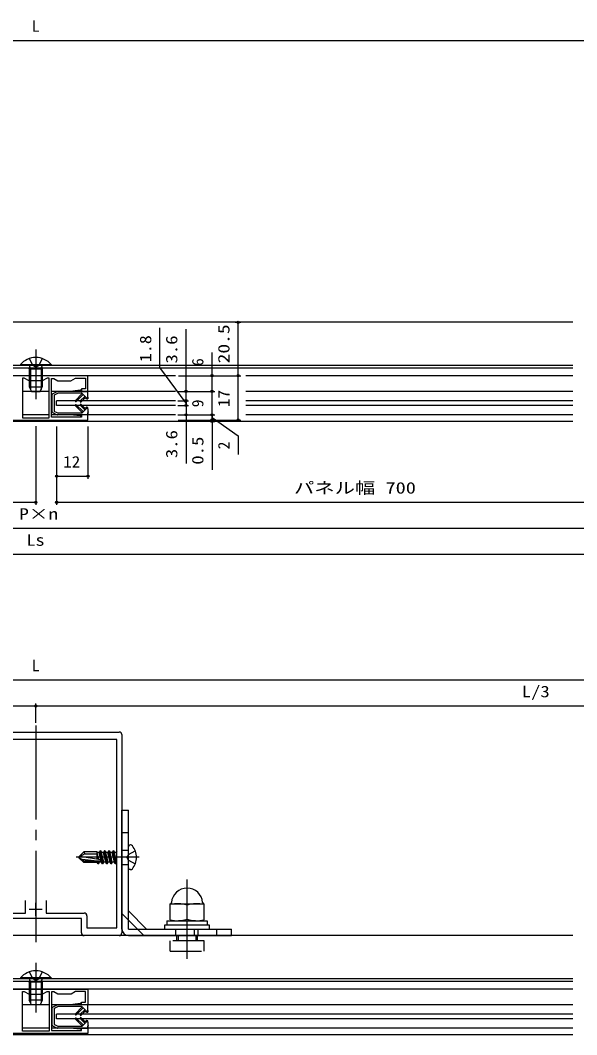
# Model space of a CAD drawing. Units: millimetres, scale not verified. Extents: x -693 to 693, y -1119 to 1122.
# Drawn here: x -5.9 to 207.4, y -576.8 to -188 of the extents above; entities that cross this region are included whole.
import ezdxf
from ezdxf.enums import TextEntityAlignment as Align

# ---------------------------------------------------------------- set-up
doc = ezdxf.new("R2010")
doc.units = ezdxf.units.MM
doc.header["$LTSCALE"] = 4
doc.linetypes.add('CHAIN2', pattern=[12, 9, -1, 1, -1])
doc.linetypes.add('DASHED3', pattern=[4, 3, -1])
for name, color, linetype in [('0-2_YKK_12', 2, 'Continuous'), ('0-3_YKK_13', 4, 'Continuous'), ('0-4_YKK_D', 6, 'Continuous'), ('0-6_YKK_11', 7, 'Continuous')]:
    doc.layers.add(name, color=color, linetype=linetype)
doc.styles.add('ＭＳ ゴシック', font='')
doc.styles.get('ＭＳ ゴシック').set_extended_font_data('MS Gothic')

msp = doc.modelspace()

# ---------------------------------------------------------------- linework, layer by layer
at = {"layer": '0-2_YKK_12'}
for p, q in [((205.915, -303.724), (-182.352, -303.724)), ((-182.352, -320.224), (205.915, -320.224)), ((-182.352, -321.224), (205.915, -321.224)), ((53.52, -324.224), (-182.352, -324.224)), ((205.915, -324.224), (80.52, -324.224)), ((5.099, -330.224), (-5.101, -330.224)), ((53.52, -330.224), (5.999, -330.224)), ((205.915, -330.224), (80.52, -330.224)), ((205.915, -341.724), (-182.352, -341.724)), ((5.099, -339.224), (-5.101, -339.224)), ((53.52, -339.224), (5.999, -339.224)), ((205.915, -339.224), (80.52, -339.224)), ((205.915, -538.781), (-205.915, -538.781)), ((-205.915, -555.281), (205.915, -555.281)), ((-205.915, -556.281), (205.915, -556.281)), ((205.915, -559.281), (-205.915, -559.281)), ((5.101, -565.281), (-5.099, -565.281)), ((205.915, -565.281), (6.001, -565.281)), ((5.101, -574.281), (-5.099, -574.281)), ((205.915, -574.281), (6.001, -574.281)), ((205.915, -576.781), (-205.915, -576.781))]:
    msp.add_line(p, q, dxfattribs=at)
at = {"layer": '0-2_YKK_12', "linetype": 'CHAIN2'}
msp.add_line((0, -458.281), (0, -541.281), dxfattribs=at)
at = {"layer": '0-3_YKK_13', "linetype": 'CHAIN2'}
for p, q in [((0, -314.224), (0, -333.224)), ((39.6, -508.781), (15.498, -508.781)), ((58, -547.735), (58, -517.354)), ((0, -549.281), (0, -568.281))]:
    msp.add_line(p, q, dxfattribs=at)
at = {"layer": '0-3_YKK_13', "linetype": 'DASHED3'}
for p, q in [((-2.5, -317.642), (-1.145, -320.359)), ((2.5, -317.642), (1.145, -320.359)), ((-2.5, -321.624), (-2.284, -321.029)), ((-2.5, -321.624), (2.5, -321.624)), ((-2.5, -321.624), (-2.5, -328.524)), ((-2.067, -321.624), (-2.26, -320.701)), ((-2.067, -321.624), (-2.067, -329.445)), ((0, -320.968), (-1.145, -320.359)), ((0, -320.968), (1.145, -320.359)), ((2.067, -321.624), (2.26, -320.701)), ((2.067, -321.624), (2.067, -329.445)), ((2.5, -321.624), (2.284, -321.029)), ((2.5, -321.624), (2.5, -328.524)), ((-2.5, -328.524), (-1.7, -330.224)), ((-2.5, -328.524), (2.5, -328.524)), ((-1.7, -330.224), (1.7, -330.224)), ((1.7, -330.224), (2.5, -328.524)), ((33, -499.281), (35.5, -499.281)), ((33, -506.031), (35.5, -506.031)), ((35.5, -507.655), (34.902, -508.781)), ((35.5, -509.906), (34.902, -508.781)), ((35.5, -507.655), (38.157, -506.331)), ((33, -511.531), (35.5, -511.531)), ((35.5, -509.906), (38.157, -511.231)), ((41.464, -538.781), (33, -530.316)), ((53.75, -538.781), (53.75, -536.281)), ((60.75, -536.281), (60.75, -538.781)), ((62.25, -538.781), (62.25, -536.281)), ((69.25, -536.281), (69.25, -538.781)), ((54, -538.781), (54, -540.781)), ((54.648, -538.781), (54.648, -540.781)), ((61.352, -538.781), (61.352, -540.781)), ((62, -540.781), (62, -538.781)), ((64.5, -540.781), (51.5, -540.781)), ((51.5, -544.781), (51.5, -540.781)), ((64.5, -544.781), (64.5, -540.781)), ((51.5, -544.781), (64.5, -544.781)), ((-2.5, -552.698), (-1.145, -555.415)), ((-2.067, -556.681), (-2.26, -555.757)), ((0, -556.024), (-1.145, -555.415)), ((0, -556.024), (1.145, -555.415)), ((2.5, -552.698), (1.145, -555.415)), ((2.067, -556.681), (2.26, -555.757)), ((-2.5, -556.681), (-2.284, -556.085)), ((2.5, -556.681), (-2.5, -556.681)), ((-2.5, -556.681), (-2.5, -563.581)), ((-2.067, -556.681), (-2.067, -564.501)), ((2.067, -556.681), (2.067, -564.501)), ((2.5, -556.681), (2.284, -556.085)), ((2.5, -556.681), (2.5, -563.581)), ((2.5, -563.581), (-2.5, -563.581)), ((-1.7, -565.281), (-2.5, -563.581)), ((2.5, -563.581), (1.7, -565.281)), ((1.7, -565.281), (-1.7, -565.281))]:
    msp.add_line(p, q, dxfattribs=at)
at = {"layer": '0-3_YKK_13'}
for p, q in [((-5.9, -319.977), (-5.9, -320.224)), ((-5.9, -319.977), (5.9, -319.977)), ((5.9, -320.224), (-5.9, -320.224)), ((5.9, -319.977), (5.9, -320.224)), ((6.465, -331.141), (8.236, -330.256)), ((13.199, -330.224), (8.37, -330.224)), ((19.999, -332.474), (19.999, -330.224)), ((6.299, -338.039), (6.299, -331.41)), ((6.999, -331.842), (6.999, -337.606)), ((7.165, -331.574), (8.401, -330.956)), ((53.52, -333.824), (8.001, -333.824)), ((8.001, -335.624), (8.001, -333.824)), ((17.604, -330.924), (8.535, -330.924)), ((17.775, -331.095), (15.172, -333.698)), ((18.128, -331.449), (15.526, -334.051)), ((18.825, -332.145), (17.072, -333.898)), ((18.966, -332.711), (17.426, -334.251)), ((17.604, -330.924), (19.402, -332.722)), ((18.966, -332.711), (19.189, -332.934)), ((19.999, -332.474), (19.999, -333.022)), ((205.915, -333.824), (80.52, -333.824)), ((7.165, -337.875), (8.401, -338.493)), ((53.52, -335.624), (8.001, -335.624)), ((17.775, -338.354), (15.172, -335.751)), ((18.128, -338), (15.526, -335.398)), ((18.825, -337.304), (17.072, -335.551)), ((18.966, -336.738), (17.426, -335.198)), ((17.604, -338.524), (19.402, -336.727)), ((18.966, -336.738), (19.189, -336.515)), ((19.999, -336.974), (19.999, -336.427)), ((19.999, -336.974), (19.999, -338.074)), ((205.915, -335.624), (80.52, -335.624)), ((6.465, -338.307), (8.236, -339.193)), ((13.199, -339.224), (8.37, -339.224)), ((17.604, -338.524), (8.535, -338.524)), ((19.999, -338.374), (19.999, -339.224)), ((19.999, -339.224), (19.999, -338.374)), ((33, -536.281), (33, -490.781)), ((33, -490.781), (35.5, -490.781)), ((35.5, -536.281), (35.5, -490.781)), ((35.5, -512.816), (35.5, -504.746)), ((36.362, -504.046), (36.2, -504.046)), ((18.373, -506.731), (16.5, -508.604)), ((18.84, -507.43), (16.5, -508.781)), ((16.5, -508.604), (16.5, -508.957)), ((17.825, -509.575), (16.5, -508.957)), ((18.373, -510.831), (16.5, -508.957)), ((24.753, -509.746), (17.001, -508.491)), ((18.373, -506.731), (18.84, -507.43)), ((23.5, -506.731), (18.373, -506.731)), ((18.838, -507.43), (23.498, -507.43)), ((23.5, -509.544), (23.5, -506.731)), ((23.5, -506.829), (23.574, -506.956)), ((23.5, -508.11), (23.745, -509.583)), ((23.624, -509.563), (23.5, -508.816)), ((24.356, -506.956), (23.574, -506.956)), ((24.183, -509.653), (23.574, -506.956)), ((24.73, -506.309), (24.356, -506.956)), ((25.554, -511.252), (24.73, -506.309)), ((24.848, -506.309), (24.73, -506.309)), ((24.848, -506.309), (25.672, -511.252)), ((24.848, -506.309), (25.221, -506.956)), ((26.004, -506.956), (25.221, -506.956)), ((26.045, -510.605), (25.221, -506.956)), ((26.378, -506.309), (26.004, -506.956)), ((27.202, -511.252), (26.378, -506.309)), ((26.496, -506.309), (26.378, -506.309)), ((26.496, -506.309), (27.32, -511.252)), ((26.496, -506.309), (26.869, -506.956)), ((27.652, -506.956), (26.869, -506.956)), ((27.693, -510.605), (26.869, -506.956)), ((28.026, -506.309), (27.652, -506.956)), ((28.85, -511.252), (28.026, -506.309)), ((28.143, -506.309), (28.026, -506.309)), ((28.143, -506.309), (28.967, -511.252)), ((28.143, -506.309), (28.517, -506.956)), ((29.341, -510.605), (28.517, -506.956)), ((29.3, -506.956), (28.517, -506.956)), ((29.674, -506.309), (29.3, -506.956)), ((30.498, -511.252), (29.674, -506.309)), ((29.791, -506.309), (29.674, -506.309)), ((29.791, -506.309), (30.615, -511.252)), ((29.791, -506.309), (30.165, -506.956)), ((30.989, -510.605), (30.165, -506.956)), ((30.948, -506.956), (30.165, -506.956)), ((31.1, -506.692), (30.948, -506.956)), ((31.1, -507.631), (30.948, -506.956)), ((23.5, -510.331), (17.825, -509.575)), ((17.825, -509.575), (18.581, -510.331)), ((18.373, -510.831), (18.581, -510.331)), ((23.5, -510.831), (18.373, -510.831)), ((24.706, -510.331), (18.581, -510.331)), ((23.5, -510.831), (23.5, -510.331)), ((23.532, -510.605), (23.5, -510.605)), ((23.906, -511.252), (23.702, -510.331)), ((23.82, -510.331), (24.024, -511.252)), ((24.024, -511.252), (23.906, -511.252)), ((24.024, -511.252), (24.398, -510.605)), ((24.398, -510.605), (24.336, -510.331)), ((25.18, -510.605), (24.398, -510.605)), ((25.672, -511.252), (25.554, -511.252)), ((25.672, -511.252), (26.045, -510.605)), ((26.828, -510.605), (26.045, -510.605)), ((27.32, -511.252), (27.202, -511.252)), ((27.32, -511.252), (27.693, -510.605)), ((28.476, -510.605), (27.693, -510.605)), ((28.967, -511.252), (28.85, -511.252)), ((28.967, -511.252), (29.341, -510.605)), ((30.124, -510.605), (29.341, -510.605)), ((30.615, -511.252), (30.498, -511.252)), ((30.615, -511.252), (30.989, -510.605)), ((31.1, -510.605), (30.989, -510.605)), ((36.362, -513.516), (36.2, -513.516)), ((51.5, -526.581), (64.5, -526.581)), ((51.5, -532.773), (51.5, -526.581)), ((58, -532.5), (58, -527.161)), ((64.5, -532.773), (64.5, -526.581)), ((35.5, -529.281), (42.5, -536.281)), ((35.5, -536.281), (75, -536.281)), ((49.5, -534.681), (66.5, -534.681)), ((49.5, -536.281), (49.5, -534.681)), ((50.3, -533.081), (50.3, -534.681)), ((50.3, -533.081), (65.7, -533.081)), ((65.7, -533.081), (65.7, -534.681)), ((66.5, -534.681), (66.5, -536.281)), ((75, -538.781), (75, -536.281)), ((35.5, -538.781), (75, -538.781)), ((-5.9, -555.033), (-5.9, -555.281)), ((5.9, -555.033), (-5.9, -555.033)), ((-5.9, -555.281), (5.9, -555.281)), ((5.9, -555.033), (5.9, -555.281)), ((6.301, -573.095), (6.301, -566.466)), ((6.467, -566.198), (8.238, -565.312)), ((7.001, -566.899), (7.001, -572.662)), ((7.167, -566.63), (8.403, -566.012)), ((13.201, -565.281), (8.372, -565.281)), ((17.606, -565.981), (8.537, -565.981)), ((17.777, -566.151), (15.174, -568.754)), ((18.13, -566.505), (15.528, -569.107)), ((18.827, -567.201), (17.074, -568.954)), ((17.606, -565.981), (19.403, -567.778)), ((20.001, -567.531), (20.001, -565.281)), ((20.001, -567.531), (20.001, -568.078)), ((8.001, -570.681), (8.001, -568.881)), ((205.915, -568.881), (8.001, -568.881)), ((205.915, -570.681), (8.001, -570.681)), ((17.777, -573.41), (15.174, -570.807)), ((18.13, -573.056), (15.528, -570.454)), ((18.827, -572.36), (17.074, -570.607)), ((18.968, -567.767), (17.428, -569.307)), ((18.968, -571.794), (17.428, -570.254)), ((18.968, -567.767), (19.191, -567.99)), ((20.001, -572.031), (20.001, -571.483)), ((6.467, -573.363), (8.238, -574.249)), ((7.167, -572.931), (8.403, -573.549)), ((13.201, -574.281), (8.372, -574.281)), ((17.606, -573.581), (8.537, -573.581)), ((17.606, -573.581), (19.403, -571.783)), ((18.968, -571.794), (19.191, -571.571)), ((20.001, -572.031), (20.001, -573.131)), ((20.001, -573.431), (20.001, -574.281)), ((20.001, -574.281), (20.001, -573.431))]:
    msp.add_line(p, q, dxfattribs=at)
for points in [[(17.299, -329.824), (16.999, -329.824), (13.199, -330.224)], [(19.999, -330.224), (17.499, -330.224), (17.499, -330.024)], [(17.299, -339.624), (16.999, -339.624), (13.199, -339.224)], [(19.999, -339.224), (17.499, -339.224), (17.499, -339.424)], [(25.554, -511.252), (25.18, -510.605), (24.356, -506.956)], [(27.202, -511.252), (26.828, -510.605), (26.004, -506.956)], [(28.85, -511.252), (28.476, -510.605), (27.652, -506.956)], [(30.498, -511.252), (30.124, -510.605), (29.3, -506.956)], [(23.906, -511.252), (23.532, -510.605), (23.5, -510.462)], [(17.301, -564.881), (17.001, -564.881), (13.201, -565.281)], [(20.001, -565.281), (17.501, -565.281), (17.501, -565.081)], [(17.301, -574.681), (17.001, -574.681), (13.201, -574.281)], [(20.001, -574.281), (17.501, -574.281), (17.501, -574.481)]]:
    msp.add_lwpolyline(points, dxfattribs=at)
for centre, radius, start, end in [((0, -324.924), 7.7, 39.98312, 140.01688), ((8.37, -330.524), 0.3, 90, 116.56505), ((17.299, -330.024), 0.2, 0, 90), ((6.599, -331.41), 0.3, 116.56505, 180), ((7.299, -331.842), 0.3, 116.56505, 180), ((8.535, -331.224), 0.3, 90, 116.56505), ((15.349, -333.874), 0.25, 135, 315), ((17.249, -334.074), 0.25, 135, 315), ((19.649, -332.474), 0.65, 225, 302.57897), ((19.649, -332.474), 0.35, 225, 0), ((6.599, -338.039), 0.3, 180, 243.43495), ((7.299, -337.606), 0.3, 180, 243.43495), ((15.349, -335.574), 0.25, 45, 225), ((17.249, -335.374), 0.25, 45, 225), ((19.649, -336.974), 0.65, 57.42103, 135), ((19.649, -336.974), 0.35, 0, 135), ((19.999, -338.224), 0.15, 270, 90), ((8.37, -338.924), 0.3, 243.43495, 270), ((8.535, -338.224), 0.3, 243.43495, 270), ((17.299, -339.424), 0.2, 270, 0), ((36.2, -504.746), 0.7, 90, 180), ((36.362, -504.907), 0.862, 39.12355, 90), ((31.6, -508.781), 7, 0, 39.12355), ((31.6, -508.781), 7, 320.87645, 0), ((24.706, -510.036), 0.294, 270, 0), ((24.706, -510.036), 0.294, 0, 80.8071), ((36.2, -512.816), 0.7, 180, 270), ((36.362, -512.654), 0.862, 270, 320.87645), ((58, -526.581), 6, 4.41173, 175.58827), ((54.247, -539), 12.419, 72.41205, 102.77972), ((51.519, -526.081), 0.5, 270, 355.58827), ((61.753, -539), 12.419, 77.22028, 107.58795), ((64.481, -526.081), 0.5, 184.41173, 270), ((54.247, -520.661), 12.419, 257.22028, 287.58795), ((61.753, -520.661), 12.419, 252.41205, 282.77972), ((35.5, -536.281), 2.5, 180, 270), ((0, -559.981), 7.7, 39.98312, 140.01688), ((6.601, -566.466), 0.3, 116.56505, 180), ((7.301, -566.899), 0.3, 116.56505, 180), ((8.372, -565.581), 0.3, 90, 116.56505), ((8.537, -566.281), 0.3, 90, 116.56505), ((17.301, -565.081), 0.2, 0, 90), ((19.651, -567.531), 0.35, 225, 0), ((15.351, -568.931), 0.25, 135, 315), ((15.351, -570.631), 0.25, 45, 225), ((17.251, -569.131), 0.25, 135, 315), ((17.251, -570.431), 0.25, 45, 225), ((19.651, -567.531), 0.65, 225, 302.57897), ((19.651, -572.031), 0.65, 57.42103, 135), ((6.601, -573.095), 0.3, 180, 243.43495), ((7.301, -572.662), 0.3, 180, 243.43495), ((8.372, -573.981), 0.3, 243.43495, 270), ((8.537, -573.281), 0.3, 243.43495, 270), ((17.301, -574.481), 0.2, 270, 0), ((19.651, -572.031), 0.35, 0, 135), ((20.001, -573.281), 0.15, 270, 90)]:
    msp.add_arc(centre, radius, start, end, dxfattribs=at)
at = {"layer": '0-3_YKK_13', "linetype": 'DASHED3'}
for centre, start, end in [((-2.848, -320.824), 340.03043, 90), ((2.848, -320.824), 90, 199.96957), ((-2.848, -555.881), 340.03043, 90), ((2.848, -555.881), 90, 199.96957)]:
    msp.add_arc(centre, 0.6, start, end, dxfattribs=at)
at = {"layer": '0-4_YKK_D'}
for p, q in [((-383.499, -195.724), (383.499, -195.724)), ((57.596, -330.224), (57.596, -306.358)), ((76.422, -303.724), (78.596, -303.724)), ((77.596, -324.224), (77.596, -303.724)), ((54.67, -324.224), (68.596, -324.224)), ((54.67, -324.224), (78.596, -324.224)), ((54.67, -324.224), (78.596, -324.224)), ((77.596, -341.224), (77.596, -324.224)), ((54.52, -330.224), (58.596, -330.224)), ((54.547, -330.224), (68.596, -330.224)), ((54.627, -330.224), (68.596, -330.224)), ((57.596, -333.824), (57.596, -330.224)), ((67.596, -339.224), (67.596, -330.224)), ((54.509, -333.824), (58.596, -333.824)), ((54.509, -333.824), (58.596, -333.824)), ((57.596, -333.824), (57.596, -332.124)), ((57.596, -335.624), (57.596, -333.824)), ((57.596, -335.624), (57.596, -333.824)), ((57.596, -333.824), (57.596, -335.524)), ((57.596, -335.624), (57.596, -333.924)), ((54.502, -335.624), (58.596, -335.624)), ((54.502, -335.624), (58.596, -335.624)), ((57.596, -335.624), (57.596, -337.324)), ((57.596, -335.624), (57.596, -339.224)), ((67.596, -339.224), (67.596, -337.524)), ((54.49, -339.224), (58.596, -339.224)), ((54.547, -341.224), (78.596, -341.224)), ((54.626, -339.224), (68.596, -339.224)), ((54.626, -339.224), (68.596, -339.224)), ((57.596, -339.224), (57.596, -357.824)), ((67.596, -339.224), (67.596, -341.224)), ((67.596, -339.224), (67.596, -341.224)), ((67.596, -341.224), (67.596, -339.524)), ((67.596, -341.224), (67.596, -341.724)), ((67.596, -341.224), (67.596, -342.924)), ((67.596, -341.724), (67.596, -360.324)), ((67.949, -341.224), (68.596, -341.224)), ((67.949, -341.224), (68.596, -341.224)), ((67.949, -341.724), (68.596, -341.724)), ((0, -343.59), (0, -373.717)), ((8.001, -343.724), (8.001, -373.724)), ((8.001, -343.724), (8.001, -363.724)), ((20.001, -343.724), (20.001, -363.724)), ((8.001, -362.724), (20.001, -362.724)), ((-235.749, -372.717), (0, -372.717)), ((8.001, -372.724), (227.749, -372.724)), ((471.499, -382.724), (-471.499, -382.724)), ((484.499, -392.724), (-484.499, -392.724)), ((-383.499, -440.781), (383.499, -440.781)), ((-383.499, -450.781), (0, -450.781)), ((0, -457.281), (0, -449.781)), ((0, -457.281), (0, -449.781)), ((0, -450.781), (383.499, -450.781))]:
    msp.add_line(p, q, dxfattribs=at)
for points in [[(57.596, -334.724), (47.596, -321.017), (47.596, -305.817)], [(67.596, -330.224), (67.596, -324.224), (67.596, -315.324)], [(67.596, -340.224), (77.596, -347.259), (77.596, -354.459)]]:
    msp.add_lwpolyline(points, dxfattribs=at)
for centre in [(77.596, -303.724), (67.596, -324.224), (77.596, -324.224), (77.596, -324.224), (57.596, -330.224), (67.596, -330.224), (67.596, -330.224), (57.596, -333.824), (57.596, -333.824), (57.596, -335.624), (57.596, -335.624), (57.596, -339.224), (67.596, -339.224), (67.596, -339.224), (67.596, -341.224), (67.596, -341.224), (67.596, -341.724), (77.596, -341.224), (8.001, -362.724), (20.001, -362.724), (0, -372.717), (8.001, -372.724), (0, -450.781), (0, -450.781)]:
    msp.add_circle(centre, 0.425, dxfattribs=at)
at = {"layer": '0-6_YKK_11'}
for p, q in [((5.099, -340.324), (5.099, -325.124)), ((-32, -460.781), (32, -460.781)), ((33, -461.781), (33, -537.781)), ((0, -531.281), (0, -526.281)), ((3.95, -525.381), (3.95, -530.181)), ((2.5, -528.781), (-2.5, -528.781)), ((32, -538.781), (18.5, -538.781)), ((-5.099, -575.381), (-5.099, -560.181))]:
    msp.add_line(p, q, dxfattribs=at)
for points in [[(-20.001, -341.224), (19.999, -341.224), (19.999, -339.224), (17.499, -339.224), (17.499, -340.124), (5.999, -340.124), (5.999, -325.324), (6.94, -325.324), (8.499, -326.224), (13.499, -326.224), (15.231, -325.224), (18.999, -325.224), (18.999, -329.224), (17.499, -329.224), (17.499, -330.224), (19.999, -330.224), (19.999, -324.224), (-20.001, -324.224)], [(19.6, -531.181), (19.6, -535.781), (31.1, -535.781), (31.1, -463.581), (-31.1, -463.581), (-31.1, -535.781), (-19.6, -535.781), (-19.6, -531.181)], [(-18.6, -530.181), (-3.95, -530.181), (-3.95, -525.381)], [(3.95, -525.381), (3.95, -530.181), (18.6, -530.181)], [(17.5, -537.781), (17.5, -532.281), (-17.5, -532.281), (-17.5, -537.781)], [(-19.999, -559.281), (20.001, -559.281), (20.001, -565.281), (17.501, -565.281), (17.501, -564.281), (19.001, -564.281), (19.001, -560.281), (15.233, -560.281), (13.501, -561.281), (8.501, -561.281), (6.942, -560.381), (6.001, -560.381), (6.001, -575.181), (17.501, -575.181), (17.501, -574.281), (20.001, -574.281), (20.001, -576.281), (-19.999, -576.281)]]:
    msp.add_lwpolyline(points, dxfattribs=at)
for points in [[(5.099, -340.324), (5.099, -325.124), (4.404, -325.124), (2.499, -326.224), (-2.501, -326.224), (-4.406, -325.124), (-5.101, -325.124), (-5.101, -340.324)], [(-5.099, -575.381), (-5.099, -560.181), (-4.404, -560.181), (-2.499, -561.281), (2.501, -561.281), (4.406, -560.181), (5.101, -560.181), (5.101, -575.381)]]:
    msp.add_lwpolyline(points, close=True, dxfattribs=at)
for centre, start, end in [((32, -461.781), 0.00001, 89.99999), ((18.6, -531.181), 0.00001, 89.99999), ((18.5, -537.781), 180.00001, 269.99999), ((32, -537.781), 270.00001, 359.99999)]:
    msp.add_arc(centre, 1, start, end, dxfattribs=at)

# ---------------------------------------------------------------- texts
at = {"layer": '0-4_YKK_D', "style": 'ＭＳ ゴシック'}
for s, width, p in [('L', 1.05, (-1.6, -193.724)), ('12', 1.1, (10.481, -360.724)), ('パネル幅 700', 1.3, (98.995, -370.724)), ('P×n', 1.25, (-6.4, -380.724)), ('Ls', 1.15, (-3.52, -390.724)), ('L', 1.05, (-1.6, -438.781)), ('L/3', 1.2, (186.309, -448.781))]:
    msp.add_text(s, height=4.399, dxfattribs=dict(at, width=width)).set_placement(p, align=Align.BOTTOM_LEFT)
for s, width, p in [('20.5', 1.25, (75.596, -319.498)), ('1.8', 1.15, (45.596, -319.017)), ('3.6', 1.2, (55.596, -319.558)), ('17', 1.1, (75.596, -336.244)), ('3.6', 1.2, (55.596, -355.824)), ('0.5', 1.2, (65.596, -358.324))]:
    msp.add_text(s, height=4.399, rotation=90, dxfattribs=dict(at, width=width)).set_placement(p, align=Align.BOTTOM_LEFT)
for s, p in [('6', (65.596, -320.524)), ('9', (65.596, -336.324)), ('2', (75.596, -352.459))]:
    msp.add_text(s, height=4.399, rotation=90, dxfattribs=at).set_placement(p, align=Align.BOTTOM_LEFT)

doc.saveas('drawing.dxf')
